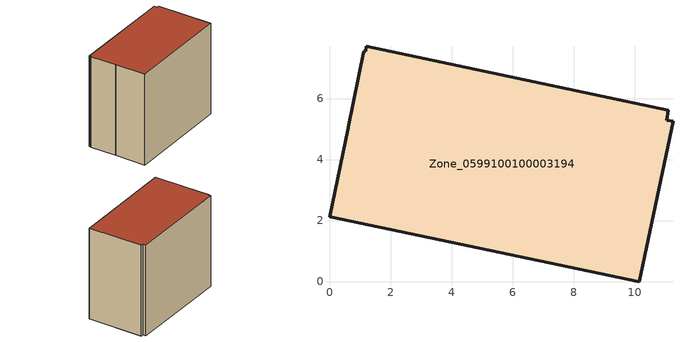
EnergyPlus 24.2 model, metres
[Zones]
Zone_0599100100003194
 floor ground (C_G): 1.13,7.56 1.18,7.55 1.2,7.71 11.11,5.61 11.06,5.3 11.26,5.25 10.15,0 0,2.12 0.61,5.05 0.61,5.07 z0
 wall outside (C_F): 0.61,5.07 0.61,5.05 0,2.12 10.15,0 11.26,5.25 11.06,5.3 11.11,5.61 1.2,7.71 1.18,7.55 1.13,7.56 0.61,5.07 z0:9.06
 roof outside (C_R): 1.18,7.55 1.13,7.56 0.61,5.07 0.61,5.05 0,2.12 10.15,0 11.26,5.25 11.06,5.3 11.11,5.61 1.2,7.71 z9.06
[BUILDING]
Pand.0599100100003194: North Axis=0; Terrain=City; Loads Convergence Tolerance Value=0.04; Temperature Convergence Tolerance Value=0.4; Solar Distribution=FullExterior; Maximum Number of Warmup Days=25; Minimum Number of Warmup Days=1
[Site:Location]
Rotterdam.The.Hague.AP_ZH_NLD Design_Conditions: Latitude=51.96; Longitude=4.45; Time Zone=1; Elevation=-4.5
[SITE:GROUNDTEMPERATURE:BUILDINGSURFACE]
18, 18, 18, 18, 18, 18, 18, 18, 18, 18, 18, 18
[MATERIAL] Thermal Absorptance=0.9; Solar Absorptance=0.7; Visible Absorptance=0.7
Name | Roughness | Thickness | Conductivity | Density | Specific Heat
G.TC.2006-2014 | MediumSmooth | 0.15 | 0.06 | 540 | 1210
F.TC.2006-2014 | Rough | 0.3 | 0.12 | 1920 | 840
R.TC.2006-2014 | MediumRough | 0.2 | 0.08 | 1500 | 1000
[CONSTRUCTION]
C_G: G.TC.2006-2014
C_F: F.TC.2006-2014
C_R: R.TC.2006-2014
[ZONE]
Zone_0599100100003194: Type=1; Multiplier=1; Ceiling Height=Autocalculate; Volume=Autocalculate; Floor Area=autocalculate; Part of Total Floor Area=Yes
[ZONEINFILTRATION:DESIGNFLOWRATE]
Infil_Zone_0599100100003194: Zone or ZoneList or Space or SpaceList=Zone_0599100100003194; Schedule=AlwaysOn; Design Flow Rate Calculation Method=Flow/Area; Flow Rate per Floor Area=0.0015; Constant Term Coefficient=1; Temperature Term Coefficient=0; Velocity Term Coefficient=0; Velocity Squared Term Coefficient=0
[HVACTEMPLATE:ZONE:IDEALLOADSAIRSYSTEM]
Zone_0599100100003194: Maximum Heating Supply Air Temperature=50; Minimum Cooling Supply Air Temperature=13; Maximum Heating Supply Air Humidity Ratio=0.0156; Minimum Cooling Supply Air Humidity Ratio=0.0077; Heating Limit=NoLimit; Cooling Limit=NoLimit; Dehumidification Control Type=ConstantSensibleHeatRatio; Cooling Sensible Heat Ratio=0.7; Dehumidification Setpoint=60; Humidification Control Type=None; Humidification Setpoint=30; Outdoor Air Method=None; Outdoor Air Flow Rate per Person=0.00944; Outdoor Air Flow Rate per Zone Floor Area=0; Outdoor Air Flow Rate per Zone=0; Demand Controlled Ventilation Type=None; Outdoor Air Economizer Type=NoEconomizer; Heat Recovery Type=None; Sensible Heat Recovery Effectiveness=0.7; Latent Heat Recovery Effectiveness=0.65
[ZONECONTROL:THERMOSTAT]
ThermostatControl_Zone_0599100100003194: Zone or ZoneList=Zone_0599100100003194; Control Type Schedule=DualSetpointControlType; Control 1=Thermostat_Zone_0599100100003194; Temperature Difference Between Cutout And Setpoint=0
[THERMOSTATSETPOINT:DUALSETPOINT]
Thermostat_Zone_0599100100003194: Heating Setpoint Temperature Schedule=HeatingSetpoint_Zone_0599100100003194; Cooling Setpoint Temperature Schedule=CoolingSetpoint_Zone_0599100100003194
[SCHEDULE:COMPACT]
HeatingSetpoint_Zone_0599100100003194: Through: 12/31, For: AllDays, Until: 24:00, 21
CoolingSetpoint_Zone_0599100100003194: Through: 12/31, For: AllDays, Until: 24:00, 24
DualSetpointControlType: Through: 12/31, For: AllDays, Until: 24:00, 4
AlwaysOn: Through: 12/31, For: AllDays, Until: 24:00, 1
